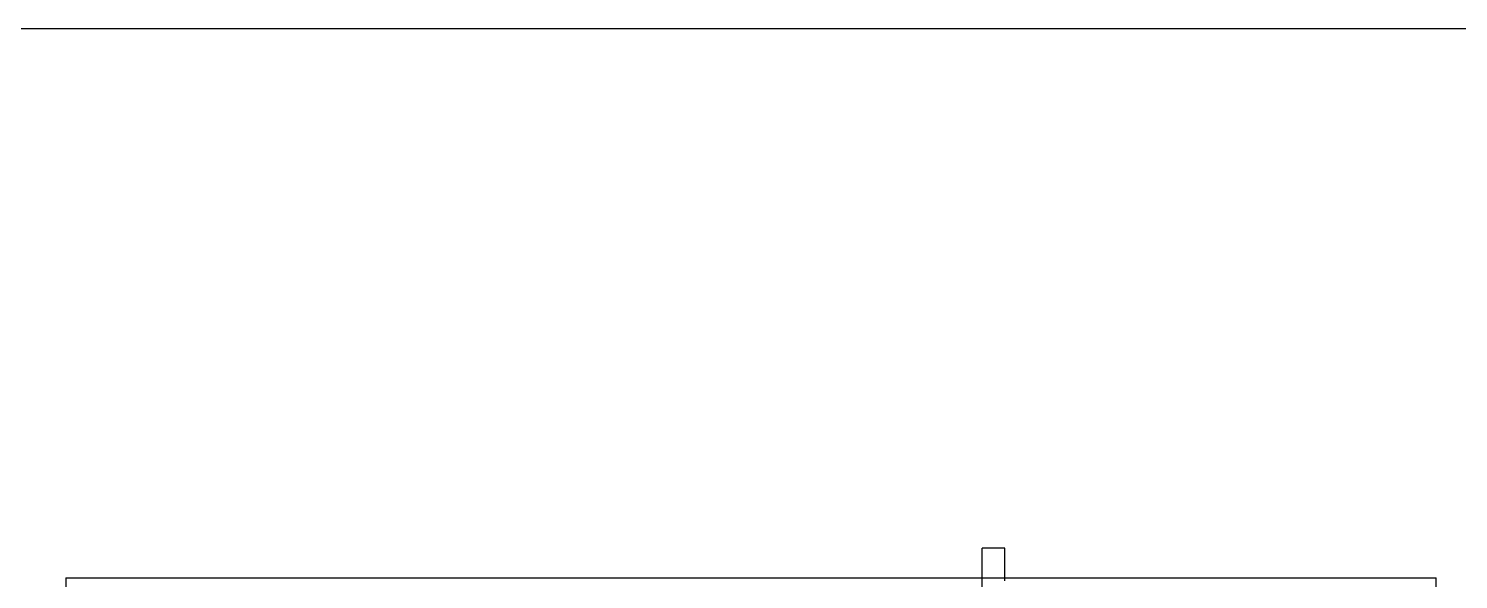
# Model space of a CAD drawing. Header units: millimetres. Extents: x 27207 to 63174, y 4783 to 28482.
# Drawn here: x 56012 to 58631, y 10263 to 11272 of the extents above; entities that cross this region are included whole.
import ezdxf

# ---------------------------------------------------------------- set-up
doc = ezdxf.new("R2010")
doc.units = ezdxf.units.MM
doc.header["$LTSCALE"] = 20
doc.layers.add('linye', color=200, linetype='Continuous')

msp = doc.modelspace()

# ---------------------------------------------------------------- linework, layer by layer
for p, q in [((56080, 10265.885), (58590, 10265.885)), ((56080, 10265.885), (56080, 9255.885)), ((58590, 7995.885), (58590, 10265.885))]:
    msp.add_line(p, q)
at = {"ltscale": 75}
msp.add_lwpolyline([(31075.758, 11271.77), (60086.905, 11271.77), (60086.905, 4783.21), (31075.758, 4783.21)], close=True, dxfattribs=at)
at = {"layer": 'linye'}
for p, q in [((57758.172, 10240.221), (57758.172, 10320)), ((57800, 10320), (57758.172, 10320)), ((57800, 10260), (57800, 10320))]:
    msp.add_line(p, q, dxfattribs=at)

doc.saveas('drawing.dxf')
